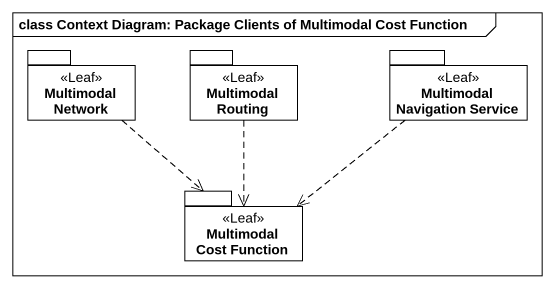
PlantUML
@startuml
mainframe class Context Diagram: Package Clients of Multimodal Cost Function
package "Multimodal Network" as Multimodal_Network <<Leaf>> {
}
package "Multimodal Routing" as Multimodal_Routing <<Leaf>> {
}
package "Multimodal Navigation Service" as Multimodal_Navigation <<Leaf>> {
}
package "Multimodal Cost Function" as Multimodal_Cost_Function <<Leaf>> {
}
Multimodal_Network ..> Multimodal_Cost_Function
Multimodal_Routing ..> Multimodal_Cost_Function
Multimodal_Navigation ..> Multimodal_Cost_Function
@enduml
